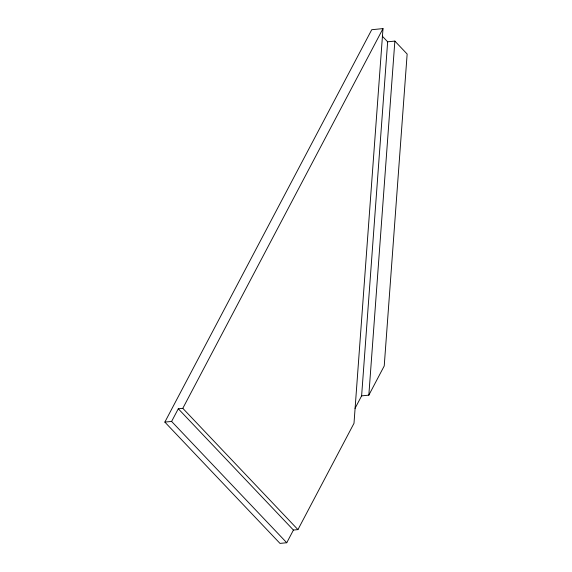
<?xml version="1.0" encoding="UTF-8"?>
<svg xmlns="http://www.w3.org/2000/svg" width="572" height="572" viewBox="0 0 572 572"><rect width="100%" height="100%" fill="white"/><g stroke="black" fill="none" stroke-linecap="round" stroke-linejoin="round"><path stroke-width="0.86" d="M383.004 28.6L353.997 423.309L297.94 529.615L293.436 530.058L178.292 408.766L171.607 421.435L164.85 422.1L371.736 29.708L383.004 28.6L182.804 408.322L178.292 408.766M355.026 408.379L361.618 395.867L387.644 41.799L382.31 36.179M361.618 395.867L368.833 395.159L394.859 41.091L387.644 41.799M164.85 422.1L279.987 543.4L286.751 542.735L293.436 530.058M368.833 395.159L384.227 365.966L407.15 54.04L394.859 41.091M182.804 408.322L297.94 529.615M171.607 421.435L286.751 542.735"/></g></svg>
